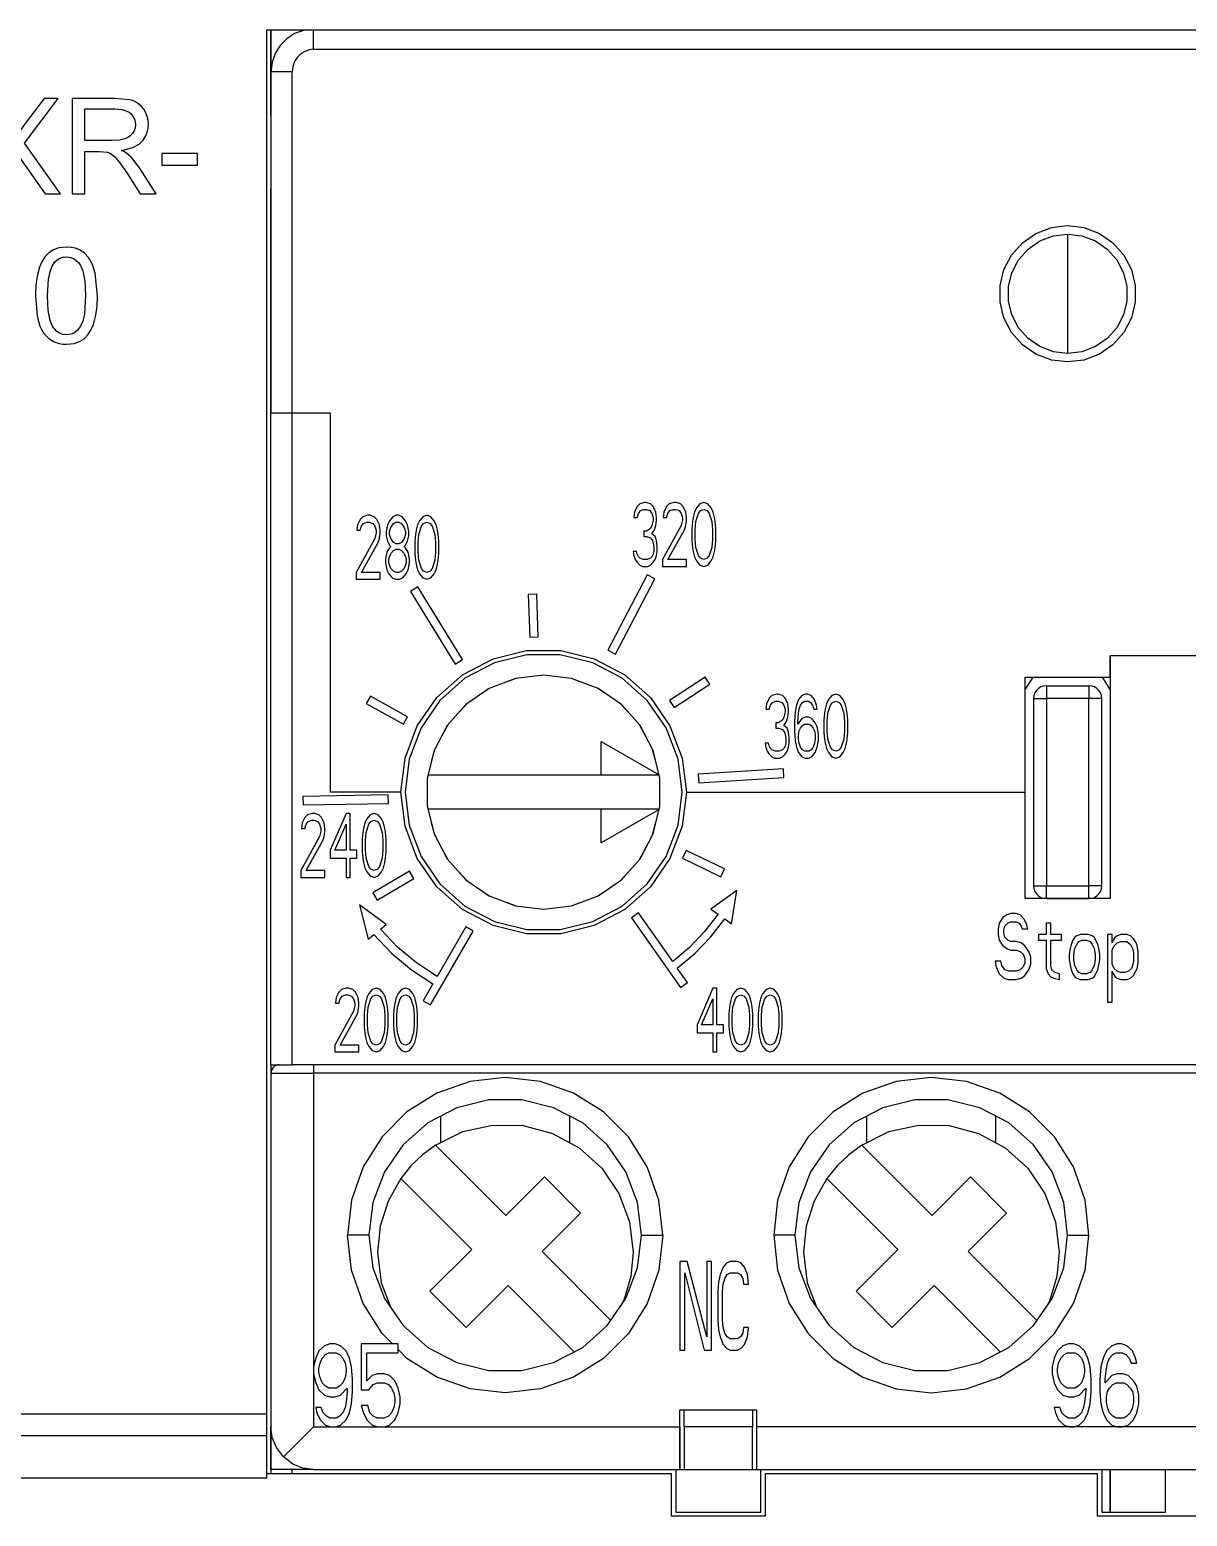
# Model space of a CAD drawing. Header units: millimetres. Extents: x 0 to 156, y 0 to 155.
# Drawn here: x 49.84 to 77.01, y 57.5 to 92.4 of the extents above; entities that cross this region are included whole.
import ezdxf

# ---------------------------------------------------------------- set-up
doc = ezdxf.new("R2010")
doc.units = ezdxf.units.MM

# ---------------------------------------------------------------- blocks, each defined once
blk = doc.blocks.new('CHINT_70dbcf6fe7c4519691b3c42ff544d895_FACE_0')
at = {"color": 141, "linetype": 'Continuous', "true_color": 0x40d9ff}
for p, q in [((56, 83.4), (56, 91.413)), ((55.5, 68.1), (55.5, 83.4)), ((56, 68.1), (56, 83.4)), ((61.248, 77.171), (61.042, 77.094)), ((62.758, 77.094), (62.552, 77.171)), ((73.2, 76.9), (73.387, 77.2)), ((75.012, 77.2), (75.2, 76.9)), ((60.633, 76.939), (60.415, 76.792)), ((63.385, 76.792), (63.167, 76.939)), ((73.7, 77), (74.7, 77)), ((60.091, 76.568), (59.901, 76.36)), ((63.899, 76.36), (63.709, 76.568)), ((73.4, 76.7), (73.4, 72.3)), ((75, 72.3), (75, 76.7)), ((59.652, 76.079), (59.512, 75.824)), ((64.288, 75.824), (64.148, 76.079)), ((59.342, 75.501), (59.264, 75.213)), ((64.536, 75.213), (64.458, 75.501)), ((59.174, 74.848), (59.17, 74.806)), ((64.63, 74.806), (64.626, 74.848)), ((65.25, 74.5), (73.2, 74.5)), ((59.17, 74.194), (59.174, 74.152)), ((64.626, 74.152), (64.63, 74.194)), ((59.264, 73.787), (59.342, 73.499)), ((64.458, 73.499), (64.536, 73.787)), ((59.512, 73.176), (59.652, 72.921)), ((64.148, 72.921), (64.288, 73.176)), ((59.901, 72.64), (60.091, 72.432)), ((63.709, 72.432), (63.899, 72.64)), ((60.415, 72.208), (60.633, 72.061)), ((61.042, 71.906), (61.248, 71.829)), ((62.552, 71.829), (62.758, 71.906)), ((63.167, 72.061), (63.385, 72.208)), ((73.7, 72), (74.7, 72)), ((100, 68.1), (56, 68.1)), ((59.485, 66.275), (59.485, 66.893)), ((62.515, 66.267), (62.515, 66.893)), ((69.485, 66.275), (69.485, 66.893)), ((72.515, 66.267), (72.515, 66.893)), ((56, 58.5), (56, 58.6)), ((56.5, 58.6), (65.1, 58.6)), ((65.1, 58.6), (66.9, 58.6)), ((66.9, 58.6), (89.1, 58.6)), ((75.2, 57.6), (75.2, 57.625))]:
    blk.add_line(p, q, dxfattribs=at)
for points in [[(55.4, 59.9), (55.4, 92.4), (100.6, 92.4), (100.6, 59.9)], [(55.5, 90.4), (55.5, 90.4), (55.5, 92.4)], [(55.5, 92.4), (55.5, 91.413), (55.5, 83.4)], [(56.343, 92.4), (56.261, 92.385), (56.055, 92.309), (55.87, 92.19), (55.715, 92.033), (55.598, 91.844), (55.525, 91.634), (55.5, 91.413)], [(56.5, 91.94), (56.5, 92.063), (56.5, 92.179), (56.5, 92.28), (56.5, 92.36), (56.5, 92.4)], [(56.5, 91.94), (56.404, 91.93), (56.311, 91.9), (56.208, 91.84), (56.121, 91.756), (56.055, 91.653), (56.014, 91.536), (56, 91.413)], [(56.5, 91.94), (100, 91.94), (100, 90.8)], [(56, 91.413), (55.889, 91.413), (55.783, 91.413), (55.688, 91.413), (55.609, 91.413), (55.55, 91.413), (55.513, 91.413), (55.5, 91.413)], [(48.871, 88.55), (49.429, 89.328), (49.536, 89.498), (49.635, 89.348), (50.198, 88.55), (50.564, 88.55), (49.718, 89.735), (50.502, 90.788), (50.18, 90.788), (49.73, 90.195), (49.551, 89.938), (49.373, 90.213), (48.967, 90.788), (48.615, 90.788), (49.381, 89.716), (48.514, 88.55), (48.871, 88.55)], [(51.129, 88.549), (51.129, 89.543), (51.473, 89.543), (51.665, 89.526), (51.712, 89.508), (51.768, 89.472), (51.836, 89.416), (51.956, 89.278), (52.135, 89.016), (52.431, 88.549), (52.803, 88.549), (52.413, 89.159), (52.226, 89.4), (52.109, 89.501), (52.05, 89.538), (51.992, 89.565), (52.261, 89.634), (52.41, 89.717), (52.504, 89.806), (52.567, 89.906), (52.606, 90.022), (52.618, 90.096), (52.622, 90.176), (52.615, 90.273), (52.594, 90.365), (52.561, 90.452), (52.517, 90.532), (52.463, 90.599), (52.4, 90.655), (52.307, 90.712), (52.243, 90.738), (52.177, 90.757), (51.823, 90.786), (50.833, 90.786), (50.833, 88.549), (51.129, 88.549)], [(51.129, 90.541), (51.835, 90.541), (52.008, 90.526), (52.119, 90.491), (52.169, 90.462), (52.209, 90.43), (52.27, 90.349), (52.303, 90.275), (52.313, 90.226), (52.317, 90.175), (52.309, 90.097), (52.286, 90.028), (52.247, 89.963), (52.196, 89.907), (52.138, 89.866), (52.07, 89.835), (51.946, 89.81), (51.766, 89.801), (51.129, 89.801), (51.129, 90.541)], [(55.5, 90.4), (55.5, 90.344), (55.5, 90.177), (55.5, 89.911), (55.5, 89.559), (55.5, 89.262)], [(53.778, 89.223), (53.778, 89.498), (52.939, 89.498), (52.939, 89.223), (53.778, 89.223)], [(55.5, 89.5), (55.5, 89.5), (55.5, 89.473), (55.5, 89.392), (55.5, 89.262)], [(55.5, 89.262), (55.5, 89.091), (55.5, 88.887), (55.5, 88.662)], [(55.5, 83.4), (55.5, 88.662), (55.5, 88.662)], [(73.817, 87.754), (74.2, 87.8), (74.583, 87.754), (74.944, 87.617), (75.261, 87.398), (75.517, 87.109), (75.696, 86.767), (75.788, 86.393), (75.788, 86.007), (75.696, 85.633), (75.517, 85.291), (75.261, 85.002), (74.944, 84.783), (74.583, 84.646), (74.2, 84.6), (73.817, 84.646), (73.456, 84.783), (73.139, 85.002), (72.883, 85.291), (72.704, 85.633), (72.612, 86.007), (72.612, 86.393), (72.704, 86.767), (72.883, 87.109), (73.139, 87.398), (73.456, 87.617), (73.817, 87.754)], [(74.2, 84.8), (73.865, 84.841), (73.549, 84.96), (73.272, 85.152), (73.048, 85.405), (72.891, 85.704), (72.81, 86.031), (72.81, 86.369), (72.891, 86.696), (73.048, 86.995), (73.272, 87.248), (73.549, 87.44), (73.865, 87.559), (74.2, 87.6)], [(74.2, 87.6), (74.535, 87.559), (74.851, 87.44), (75.128, 87.248), (75.352, 86.995), (75.509, 86.696), (75.59, 86.369), (75.59, 86.031), (75.509, 85.704), (75.352, 85.405), (75.128, 85.152), (74.851, 84.96), (74.535, 84.841), (74.2, 84.8)], [(74.2, 87.6), (74.2, 87.565), (74.2, 87.461), (74.2, 87.295), (74.2, 87.073), (74.2, 86.807), (74.2, 86.512), (74.2, 86.2), (74.2, 85.888), (74.2, 85.593), (74.2, 85.327), (74.2, 85.105), (74.2, 84.939), (74.2, 84.835), (74.2, 84.8)], [(50.614, 85.018), (50.702, 85.014), (50.883, 85.034), (51.01, 85.08), (51.113, 85.146), (51.202, 85.236), (51.276, 85.347), (51.336, 85.482), (51.392, 85.697), (51.42, 85.911), (51.429, 86.153), (51.376, 86.687), (51.31, 86.892), (51.219, 87.053), (51.123, 87.156), (51.019, 87.226), (50.912, 87.269), (50.811, 87.29), (50.702, 87.297), (50.521, 87.277), (50.393, 87.231), (50.29, 87.165), (50.201, 87.076), (50.127, 86.964), (50.068, 86.829), (50.011, 86.615), (49.983, 86.402), (49.974, 86.161), (50.013, 85.673), (50.077, 85.444), (50.12, 85.35), (50.171, 85.271), (50.287, 85.151), (50.409, 85.075), (50.532, 85.032), (50.614, 85.018)], [(50.654, 87.064), (50.699, 87.067), (50.794, 87.055), (50.869, 87.026), (50.93, 86.984), (50.981, 86.933), (51.027, 86.868), (51.084, 86.738), (51.131, 86.501), (51.149, 86.152), (51.121, 85.733), (51.082, 85.559), (51.03, 85.438), (50.963, 85.349), (50.897, 85.293), (50.833, 85.261), (50.77, 85.244), (50.702, 85.238), (50.615, 85.248), (50.538, 85.275), (50.477, 85.315), (50.425, 85.367), (50.399, 85.401), (50.374, 85.439), (50.318, 85.572), (50.272, 85.809), (50.255, 86.155), (50.278, 86.543), (50.314, 86.716), (50.361, 86.846), (50.423, 86.943), (50.481, 86.999), (50.542, 87.035), (50.612, 87.058), (50.654, 87.064)], [(56, 83.4), (55.513, 83.4), (55.5, 83.4)], [(56, 83.4), (55.889, 83.4), (55.783, 83.4), (55.688, 83.4), (55.609, 83.4), (55.55, 83.4), (55.513, 83.4)], [(58.55, 74.5), (56.9, 74.5), (56.9, 83.4), (56, 83.4)], [(57.5, 79.5), (58.062, 79.5), (58.062, 79.66), (57.625, 79.66), (58.016, 80.362), (58.047, 80.457), (58.062, 80.585), (58.062, 80.649), (58.047, 80.777), (57.984, 80.904), (57.922, 80.968), (57.828, 81), (57.766, 81), (57.656, 80.968), (57.594, 80.904), (57.531, 80.777), (57.516, 80.649), (57.594, 80.649), (57.625, 80.745), (57.672, 80.809), (57.75, 80.84), (57.812, 80.84), (57.891, 80.809), (57.937, 80.745), (57.969, 80.649), (57.969, 80.585), (57.937, 80.457), (57.5, 79.66), (57.5, 79.5)], [(58.281, 80.234), (58.219, 80.138), (58.188, 79.979), (58.188, 79.883), (58.219, 79.723), (58.266, 79.628), (58.344, 79.532), (58.422, 79.5), (58.516, 79.5), (58.594, 79.532), (58.672, 79.628), (58.719, 79.723), (58.75, 79.883), (58.75, 79.979), (58.719, 80.138), (58.656, 80.234), (58.625, 80.266), (58.656, 80.298), (58.703, 80.394), (58.734, 80.521), (58.734, 80.617), (58.703, 80.777), (58.656, 80.872), (58.578, 80.968), (58.5, 81), (58.437, 81), (58.359, 80.968), (58.281, 80.872), (58.234, 80.777), (58.203, 80.617), (58.203, 80.521), (58.234, 80.394), (58.281, 80.298), (58.313, 80.266), (58.281, 80.234)], [(58.875, 80.106), (58.891, 79.947), (58.906, 79.851), (58.937, 79.723), (58.984, 79.628), (59.062, 79.532), (59.156, 79.5), (59.25, 79.532), (59.328, 79.628), (59.375, 79.723), (59.406, 79.851), (59.422, 79.947), (59.437, 80.106), (59.437, 80.394), (59.422, 80.553), (59.406, 80.649), (59.375, 80.777), (59.328, 80.872), (59.25, 80.968), (59.156, 81), (59.062, 80.968), (58.984, 80.872), (58.937, 80.777), (58.906, 80.649), (58.891, 80.553), (58.875, 80.394), (58.875, 80.106)], [(64.548, 80.055), (64.564, 80.151), (64.564, 80.279), (64.548, 80.406), (64.517, 80.502), (64.439, 80.566), (64.501, 80.662), (64.533, 80.757), (64.548, 80.885), (64.548, 80.949), (64.533, 81.077), (64.47, 81.204), (64.407, 81.268), (64.298, 81.3), (64.266, 81.3), (64.157, 81.268), (64.094, 81.204), (64.031, 81.077), (64.016, 80.949), (64.094, 80.949), (64.125, 81.045), (64.172, 81.109), (64.251, 81.14), (64.313, 81.14), (64.392, 81.109), (64.439, 81.045), (64.47, 80.949), (64.47, 80.885), (64.439, 80.757), (64.407, 80.694), (64.313, 80.63), (64.251, 80.63), (64.251, 80.502), (64.313, 80.502), (64.407, 80.47), (64.454, 80.406), (64.486, 80.279), (64.486, 80.151), (64.47, 80.087), (64.439, 80.023), (64.407, 79.991), (64.329, 79.96), (64.235, 79.96), (64.157, 79.991), (64.125, 80.023), (64.094, 80.087), (64.078, 80.151), (64, 80.151), (64.016, 80.055), (64.047, 79.96), (64.094, 79.896), (64.157, 79.832), (64.219, 79.8), (64.345, 79.8), (64.407, 79.832), (64.47, 79.896), (64.517, 79.96), (64.548, 80.055)], [(64.689, 79.8), (65.253, 79.8), (65.253, 79.96), (64.814, 79.96), (65.206, 80.662), (65.237, 80.757), (65.253, 80.885), (65.253, 80.949), (65.237, 81.077), (65.175, 81.204), (65.112, 81.268), (65.018, 81.3), (64.955, 81.3), (64.846, 81.268), (64.783, 81.204), (64.72, 81.077), (64.705, 80.949), (64.783, 80.949), (64.814, 81.045), (64.861, 81.109), (64.94, 81.14), (65.002, 81.14), (65.081, 81.109), (65.128, 81.045), (65.159, 80.949), (65.159, 80.885), (65.128, 80.757), (64.689, 79.96), (64.689, 79.8)], [(65.378, 80.406), (65.394, 80.247), (65.41, 80.151), (65.441, 80.023), (65.488, 79.928), (65.566, 79.832), (65.66, 79.8), (65.754, 79.832), (65.832, 79.928), (65.879, 80.023), (65.911, 80.151), (65.926, 80.247), (65.942, 80.406), (65.942, 80.694), (65.926, 80.853), (65.911, 80.949), (65.879, 81.077), (65.832, 81.172), (65.754, 81.268), (65.66, 81.3), (65.566, 81.268), (65.488, 81.172), (65.441, 81.077), (65.41, 80.949), (65.394, 80.853), (65.378, 80.694), (65.378, 80.406)], [(65.472, 80.853), (65.535, 81.045), (65.582, 81.109), (65.66, 81.14), (65.738, 81.109), (65.785, 81.045), (65.848, 80.853), (65.864, 80.662), (65.864, 80.438), (65.848, 80.247), (65.785, 80.055), (65.738, 79.991), (65.66, 79.96), (65.582, 79.991), (65.535, 80.055), (65.472, 80.247), (65.457, 80.438), (65.457, 80.662), (65.472, 80.853)], [(58.562, 80.809), (58.625, 80.713), (58.656, 80.617), (58.656, 80.553), (58.625, 80.457), (58.562, 80.362), (58.5, 80.33), (58.437, 80.33), (58.375, 80.362), (58.313, 80.457), (58.281, 80.553), (58.281, 80.617), (58.313, 80.713), (58.375, 80.809), (58.437, 80.84), (58.5, 80.84), (58.562, 80.809)], [(58.969, 80.553), (59.031, 80.745), (59.078, 80.809), (59.156, 80.84), (59.234, 80.809), (59.281, 80.745), (59.344, 80.553), (59.359, 80.362), (59.359, 80.138), (59.344, 79.947), (59.281, 79.755), (59.234, 79.691), (59.156, 79.66), (59.078, 79.691), (59.031, 79.755), (58.969, 79.947), (58.953, 80.138), (58.953, 80.362), (58.969, 80.553)], [(58.375, 79.691), (58.313, 79.755), (58.266, 79.883), (58.266, 79.979), (58.313, 80.106), (58.375, 80.17), (58.437, 80.202), (58.5, 80.202), (58.562, 80.17), (58.625, 80.106), (58.672, 79.979), (58.672, 79.883), (58.625, 79.755), (58.562, 79.691), (58.5, 79.66), (58.437, 79.66), (58.375, 79.691)], [(64.509, 79.512), (64.331, 79.604), (63.408, 77.83), (63.585, 77.738), (64.509, 79.512)], [(58.777, 79.213), (59.822, 77.508), (59.993, 77.612), (58.948, 79.317), (58.777, 79.213)], [(61.738, 79.147), (61.538, 79.14), (61.573, 78.141), (61.773, 78.148), (61.738, 79.147)], [(58.55, 74.5), (58.647, 75.302), (58.934, 76.057), (59.392, 76.721), (59.997, 77.257), (60.712, 77.632), (61.496, 77.826), (62.304, 77.826), (63.088, 77.632), (63.803, 77.257), (64.408, 76.721), (64.866, 76.057), (65.153, 75.302), (65.25, 74.5)], [(58.744, 75.278), (58.65, 74.5), (58.744, 73.722), (59.022, 72.99), (59.467, 72.345), (60.054, 71.825), (60.748, 71.461), (61.508, 71.274), (62.292, 71.274), (63.052, 71.461), (63.746, 71.825), (64.333, 72.345), (64.778, 72.99), (65.056, 73.722), (65.15, 74.5), (65.056, 75.278), (64.778, 76.01), (64.333, 76.655), (63.746, 77.175), (63.052, 77.539), (62.292, 77.726), (61.508, 77.726), (60.748, 77.539), (60.054, 77.175), (59.467, 76.655), (59.022, 76.01), (58.744, 75.278)], [(75.2, 77.7), (75.2, 72), (73.2, 72), (73.2, 74.5)], [(73.2, 74.5), (73.2, 77.2), (75.2, 77.2), (75.2, 77.7)], [(83.8, 73.3), (82.3, 77.7), (75.2, 77.7)], [(61.242, 71.83), (61.9, 71.75), (62.558, 71.83), (63.178, 72.065), (63.724, 72.442), (64.163, 72.938), (64.471, 73.525), (64.63, 74.169), (64.63, 74.831), (64.471, 75.475), (64.163, 76.062), (63.724, 76.558), (63.178, 76.935), (62.558, 77.17), (61.9, 77.25), (61.242, 77.17), (60.622, 76.935), (60.076, 76.558), (59.637, 76.062), (59.329, 75.475), (59.17, 74.831), (59.17, 74.169), (59.329, 73.525), (59.637, 72.938), (60.076, 72.442), (60.622, 72.065), (61.242, 71.83)], [(65.8, 77.033), (65.691, 77.2), (64.852, 76.656), (64.961, 76.488), (65.8, 77.033)], [(67.648, 75.555), (67.664, 75.651), (67.664, 75.779), (67.648, 75.906), (67.617, 76.002), (67.539, 76.066), (67.601, 76.162), (67.633, 76.257), (67.648, 76.385), (67.648, 76.449), (67.633, 76.577), (67.57, 76.704), (67.507, 76.768), (67.398, 76.8), (67.366, 76.8), (67.257, 76.768), (67.194, 76.704), (67.131, 76.577), (67.116, 76.449), (67.194, 76.449), (67.225, 76.545), (67.272, 76.609), (67.351, 76.64), (67.413, 76.64), (67.492, 76.609), (67.539, 76.545), (67.57, 76.449), (67.57, 76.385), (67.539, 76.257), (67.507, 76.194), (67.413, 76.13), (67.351, 76.13), (67.351, 76.002), (67.413, 76.002), (67.507, 75.97), (67.554, 75.906), (67.586, 75.779), (67.586, 75.651), (67.57, 75.587), (67.539, 75.523), (67.507, 75.491), (67.429, 75.46), (67.335, 75.46), (67.257, 75.491), (67.225, 75.523), (67.194, 75.587), (67.178, 75.651), (67.1, 75.651), (67.116, 75.555), (67.147, 75.46), (67.194, 75.396), (67.257, 75.332), (67.319, 75.3), (67.445, 75.3), (67.507, 75.332), (67.57, 75.396), (67.617, 75.46), (67.648, 75.555)], [(68.275, 76.13), (68.196, 76.226), (68.118, 76.257), (68.04, 76.257), (67.961, 76.226), (67.867, 76.098), (67.867, 76.162), (67.883, 76.353), (67.899, 76.449), (67.93, 76.545), (67.977, 76.609), (68.024, 76.64), (68.118, 76.64), (68.165, 76.609), (68.212, 76.545), (68.243, 76.449), (68.322, 76.449), (68.306, 76.545), (68.259, 76.672), (68.181, 76.768), (68.102, 76.8), (68.04, 76.8), (67.961, 76.768), (67.883, 76.672), (67.836, 76.545), (67.805, 76.385), (67.789, 76.162), (67.789, 75.938), (67.805, 75.715), (67.836, 75.555), (67.883, 75.428), (67.961, 75.332), (68.04, 75.3), (68.118, 75.3), (68.196, 75.332), (68.275, 75.428), (68.322, 75.555), (68.353, 75.715), (68.353, 75.874), (68.322, 76.034), (68.275, 76.13)], [(68.478, 75.906), (68.494, 75.747), (68.51, 75.651), (68.541, 75.523), (68.588, 75.428), (68.666, 75.332), (68.76, 75.3), (68.854, 75.332), (68.932, 75.428), (68.979, 75.523), (69.011, 75.651), (69.026, 75.747), (69.042, 75.906), (69.042, 76.194), (69.026, 76.353), (69.011, 76.449), (68.979, 76.577), (68.932, 76.672), (68.854, 76.768), (68.76, 76.8), (68.666, 76.768), (68.588, 76.672), (68.541, 76.577), (68.51, 76.449), (68.494, 76.353), (68.478, 76.194), (68.478, 75.906)], [(73.7, 77), (73.633, 76.992), (73.57, 76.97), (73.513, 76.935), (73.465, 76.887), (73.43, 76.83), (73.408, 76.767), (73.4, 76.7)], [(73.7, 77), (73.7, 76.992), (73.7, 76.97), (73.7, 76.935), (73.7, 76.887), (73.7, 76.83), (73.7, 76.767), (73.7, 76.7)], [(75, 76.7), (74.992, 76.767), (74.97, 76.83), (74.935, 76.887), (74.887, 76.935), (74.83, 76.97), (74.767, 76.992), (74.7, 77)], [(74.7, 77), (74.7, 76.992), (74.7, 76.97), (74.7, 76.935), (74.7, 76.887), (74.7, 76.83), (74.7, 76.767), (74.7, 76.7)], [(57.833, 76.754), (57.736, 76.579), (58.611, 76.095), (58.708, 76.27), (57.833, 76.754)], [(68.572, 76.353), (68.635, 76.545), (68.682, 76.609), (68.76, 76.64), (68.838, 76.609), (68.885, 76.545), (68.948, 76.353), (68.964, 76.162), (68.964, 75.938), (68.948, 75.747), (68.885, 75.555), (68.838, 75.491), (68.76, 75.46), (68.682, 75.491), (68.635, 75.555), (68.572, 75.747), (68.557, 75.938), (68.557, 76.162), (68.572, 76.353)], [(73.4, 76.7), (73.408, 76.7), (73.43, 76.7), (73.465, 76.7), (73.513, 76.7), (73.57, 76.7), (73.633, 76.7), (73.7, 76.7)], [(73.7, 76.7), (73.7, 72.3), (74.7, 72.3), (74.7, 76.7), (73.7, 76.7)], [(75, 76.7), (74.992, 76.7), (74.97, 76.7), (74.935, 76.7), (74.887, 76.7), (74.83, 76.7), (74.767, 76.7), (74.7, 76.7)], [(68.275, 75.843), (68.275, 75.747), (68.259, 75.651), (68.228, 75.555), (68.181, 75.491), (68.134, 75.46), (68.024, 75.46), (67.977, 75.491), (67.93, 75.555), (67.899, 75.651), (67.883, 75.747), (67.883, 75.843), (67.899, 75.938), (67.93, 76.002), (67.977, 76.066), (68.024, 76.098), (68.134, 76.098), (68.181, 76.066), (68.228, 76.002), (68.259, 75.938), (68.275, 75.843)], [(63.25, 74.9), (63.25, 75.691), (64.612, 74.905)], [(67.539, 74.845), (67.527, 75.045), (65.531, 74.922), (65.543, 74.723), (67.539, 74.845)], [(64.613, 74.9), (63.25, 74.9), (59.187, 74.9)], [(56.251, 74.401), (56.254, 74.201), (58.261, 74.236), (58.251, 74.436), (56.251, 74.401)], [(65.25, 74.5), (65.153, 73.698), (64.866, 72.943), (64.408, 72.279), (63.803, 71.743), (63.088, 71.368), (62.304, 71.174), (61.496, 71.174), (60.712, 71.368), (59.997, 71.743), (59.392, 72.279), (58.934, 72.943), (58.647, 73.698), (58.55, 74.5)], [(56.2, 72.5), (56.764, 72.5), (56.764, 72.66), (56.325, 72.66), (56.717, 73.362), (56.748, 73.457), (56.764, 73.585), (56.764, 73.649), (56.748, 73.777), (56.686, 73.904), (56.623, 73.968), (56.529, 74), (56.466, 74), (56.357, 73.968), (56.294, 73.904), (56.231, 73.777), (56.216, 73.649), (56.294, 73.649), (56.325, 73.745), (56.372, 73.809), (56.451, 73.84), (56.513, 73.84), (56.592, 73.809), (56.639, 73.745), (56.67, 73.649), (56.67, 73.585), (56.639, 73.457), (56.2, 72.66), (56.2, 72.5)], [(57.359, 72.5), (57.359, 72.947), (57.516, 72.947), (57.516, 73.138), (57.359, 73.138), (57.359, 74), (57.265, 74), (56.889, 73.138), (56.889, 72.947), (57.265, 72.947), (57.265, 72.5), (57.359, 72.5)], [(57.641, 73.106), (57.657, 72.947), (57.672, 72.851), (57.704, 72.723), (57.751, 72.628), (57.829, 72.532), (57.923, 72.5), (58.017, 72.532), (58.095, 72.628), (58.142, 72.723), (58.173, 72.851), (58.189, 72.947), (58.205, 73.106), (58.205, 73.394), (58.189, 73.553), (58.173, 73.649), (58.142, 73.777), (58.095, 73.872), (58.017, 73.968), (57.923, 74), (57.829, 73.968), (57.751, 73.872), (57.704, 73.777), (57.672, 73.649), (57.657, 73.553), (57.641, 73.394), (57.641, 73.106)], [(64.613, 74.1), (63.25, 74.1), (59.187, 74.1)], [(64.612, 74.095), (63.25, 73.309), (63.25, 74.1)], [(57.265, 73.745), (57.265, 73.138), (56.999, 73.138), (57.265, 73.745)], [(57.735, 73.553), (57.798, 73.745), (57.845, 73.809), (57.923, 73.84), (58.001, 73.809), (58.048, 73.745), (58.111, 73.553), (58.126, 73.362), (58.126, 73.138), (58.111, 72.947), (58.048, 72.755), (58.001, 72.691), (57.923, 72.66), (57.845, 72.691), (57.798, 72.755), (57.735, 72.947), (57.719, 73.138), (57.719, 73.362), (57.735, 73.553)], [(66.059, 72.516), (66.145, 72.697), (65.242, 73.127), (65.156, 72.947), (66.059, 72.516)], [(57.89, 72.138), (57.991, 71.966), (58.853, 72.473), (58.752, 72.645), (57.89, 72.138)], [(73.4, 72.3), (73.408, 72.233), (73.43, 72.17), (73.465, 72.113), (73.513, 72.065), (73.57, 72.03), (73.633, 72.008), (73.7, 72)], [(73.4, 72.3), (73.408, 72.3), (73.43, 72.3), (73.465, 72.3), (73.513, 72.3), (73.57, 72.3), (73.633, 72.3), (73.7, 72.3)], [(73.7, 72), (73.7, 72.008), (73.7, 72.03), (73.7, 72.065), (73.7, 72.113), (73.7, 72.17), (73.7, 72.233), (73.7, 72.3)], [(75, 72.3), (74.992, 72.3), (74.97, 72.3), (74.935, 72.3), (74.887, 72.3), (74.83, 72.3), (74.767, 72.3), (74.7, 72.3)], [(74.7, 72), (74.7, 72.008), (74.7, 72.03), (74.7, 72.065), (74.7, 72.113), (74.7, 72.17), (74.7, 72.233), (74.7, 72.3)], [(74.7, 72), (74.767, 72.008), (74.83, 72.03), (74.887, 72.065), (74.935, 72.113), (74.97, 72.17), (74.992, 72.233), (75, 72.3)], [(65.821, 71.1), (66.151, 71.523), (66.31, 71.412), (66.434, 72.19), (65.827, 71.75), (65.996, 71.632), (65.679, 71.226), (65.322, 70.855), (64.929, 70.522), (64.127, 71.668), (63.964, 71.553), (65.111, 69.915), (65.275, 70.029), (65.038, 70.366), (65.449, 70.713), (65.821, 71.1)], [(58.468, 70.864), (58.069, 71.287), (58.201, 71.397), (57.582, 71.858), (57.784, 71.048), (57.916, 71.158), (58.331, 70.718), (58.795, 70.329), (59.3, 69.997), (59.073, 69.604), (59.246, 69.504), (60.246, 71.236), (60.073, 71.336), (59.4, 70.17), (58.914, 70.49), (58.468, 70.864)], [(72.68, 71.555), (72.59, 71.422), (72.568, 71.29), (72.568, 71.158), (72.59, 71.026), (72.68, 70.893), (72.77, 70.827), (72.86, 70.794), (72.995, 70.794), (73.086, 70.761), (73.153, 70.695), (73.198, 70.596), (73.198, 70.497), (73.153, 70.398), (73.086, 70.331), (72.995, 70.298), (72.815, 70.298), (72.725, 70.331), (72.658, 70.431), (72.635, 70.53), (72.5, 70.53), (72.523, 70.398), (72.59, 70.232), (72.703, 70.133), (72.815, 70.1), (72.995, 70.1), (73.108, 70.133), (73.198, 70.199), (73.288, 70.331), (73.333, 70.464), (73.333, 70.629), (73.288, 70.761), (73.198, 70.893), (73.108, 70.96), (72.995, 70.993), (72.86, 70.993), (72.793, 71.026), (72.725, 71.092), (72.703, 71.191), (72.703, 71.257), (72.725, 71.356), (72.793, 71.422), (72.86, 71.456), (72.995, 71.456), (73.063, 71.422), (73.108, 71.356), (73.131, 71.29), (73.266, 71.29), (73.243, 71.389), (73.176, 71.522), (73.086, 71.621), (72.973, 71.654), (72.86, 71.654), (72.77, 71.621), (72.68, 71.555)], [(73.896, 70.265), (73.829, 70.331), (73.806, 70.431), (73.806, 71.026), (74.054, 71.026), (74.054, 71.158), (73.806, 71.158), (73.806, 71.422), (73.694, 71.422), (73.694, 71.158), (73.513, 71.158), (73.513, 71.026), (73.694, 71.026), (73.694, 70.364), (73.739, 70.232), (73.806, 70.166), (73.874, 70.133), (74.009, 70.1), (74.009, 70.232), (73.896, 70.265)], [(74.684, 70.1), (74.775, 70.133), (74.82, 70.166), (74.865, 70.232), (74.91, 70.331), (74.955, 70.563), (74.955, 70.695), (74.932, 70.827), (74.91, 70.927), (74.865, 71.026), (74.82, 71.092), (74.775, 71.125), (74.684, 71.158), (74.504, 71.158), (74.414, 71.125), (74.369, 71.092), (74.324, 71.026), (74.279, 70.927), (74.257, 70.827), (74.234, 70.695), (74.234, 70.563), (74.279, 70.331), (74.324, 70.232), (74.369, 70.166), (74.414, 70.133), (74.504, 70.1), (74.684, 70.1)], [(74.459, 70.265), (74.414, 70.331), (74.369, 70.431), (74.347, 70.563), (74.347, 70.695), (74.369, 70.827), (74.414, 70.927), (74.459, 70.993), (74.549, 71.026), (74.639, 71.026), (74.729, 70.993), (74.775, 70.927), (74.82, 70.827), (74.842, 70.695), (74.842, 70.563), (74.82, 70.431), (74.775, 70.331), (74.729, 70.265), (74.639, 70.232), (74.549, 70.232), (74.459, 70.265)], [(75.247, 70.298), (75.27, 70.232), (75.315, 70.166), (75.36, 70.133), (75.45, 70.1), (75.585, 70.1), (75.675, 70.133), (75.743, 70.199), (75.833, 70.364), (75.856, 70.497), (75.856, 70.761), (75.833, 70.893), (75.81, 70.96), (75.743, 71.059), (75.675, 71.125), (75.585, 71.158), (75.45, 71.158), (75.36, 71.125), (75.315, 71.092), (75.27, 71.026), (75.247, 70.96), (75.247, 71.158), (75.135, 71.158), (75.135, 69.571), (75.247, 69.571), (75.247, 70.298)], [(75.247, 70.464), (75.247, 70.794), (75.293, 70.893), (75.36, 70.96), (75.45, 70.993), (75.585, 70.993), (75.675, 70.927), (75.72, 70.827), (75.743, 70.728), (75.743, 70.53), (75.72, 70.431), (75.698, 70.364), (75.63, 70.298), (75.54, 70.265), (75.45, 70.265), (75.36, 70.298), (75.293, 70.364), (75.247, 70.464)], [(57, 68.4), (57.562, 68.4), (57.562, 68.56), (57.125, 68.56), (57.516, 69.262), (57.547, 69.357), (57.562, 69.485), (57.562, 69.549), (57.547, 69.677), (57.484, 69.804), (57.422, 69.868), (57.328, 69.9), (57.266, 69.9), (57.156, 69.868), (57.094, 69.804), (57.031, 69.677), (57.016, 69.549), (57.094, 69.549), (57.125, 69.645), (57.172, 69.709), (57.25, 69.74), (57.312, 69.74), (57.391, 69.709), (57.437, 69.645), (57.469, 69.549), (57.469, 69.485), (57.437, 69.357), (57, 68.56), (57, 68.4)], [(57.688, 69.006), (57.703, 68.847), (57.719, 68.751), (57.75, 68.623), (57.797, 68.528), (57.875, 68.432), (57.969, 68.4), (58.062, 68.432), (58.141, 68.528), (58.188, 68.623), (58.219, 68.751), (58.234, 68.847), (58.25, 69.006), (58.25, 69.294), (58.234, 69.453), (58.219, 69.549), (58.188, 69.677), (58.141, 69.772), (58.062, 69.868), (57.969, 69.9), (57.875, 69.868), (57.797, 69.772), (57.75, 69.677), (57.719, 69.549), (57.703, 69.453), (57.688, 69.294), (57.688, 69.006)], [(58.375, 69.006), (58.391, 68.847), (58.406, 68.751), (58.437, 68.623), (58.484, 68.528), (58.562, 68.432), (58.656, 68.4), (58.75, 68.432), (58.828, 68.528), (58.875, 68.623), (58.906, 68.751), (58.922, 68.847), (58.937, 69.006), (58.937, 69.294), (58.922, 69.453), (58.906, 69.549), (58.875, 69.677), (58.828, 69.772), (58.75, 69.868), (58.656, 69.9), (58.562, 69.868), (58.484, 69.772), (58.437, 69.677), (58.406, 69.549), (58.391, 69.453), (58.375, 69.294), (58.375, 69.006)], [(65.5, 69.038), (65.5, 68.847), (65.875, 68.847), (65.875, 68.4), (65.969, 68.4), (65.969, 68.847), (66.125, 68.847), (66.125, 69.038), (65.969, 69.038), (65.969, 69.9), (65.875, 69.9), (65.5, 69.038)], [(66.25, 69.006), (66.266, 68.847), (66.281, 68.751), (66.313, 68.623), (66.359, 68.528), (66.438, 68.432), (66.531, 68.4), (66.625, 68.432), (66.703, 68.528), (66.75, 68.623), (66.781, 68.751), (66.797, 68.847), (66.812, 69.006), (66.812, 69.294), (66.797, 69.453), (66.781, 69.549), (66.75, 69.677), (66.703, 69.772), (66.625, 69.868), (66.531, 69.9), (66.438, 69.868), (66.359, 69.772), (66.313, 69.677), (66.281, 69.549), (66.266, 69.453), (66.25, 69.294), (66.25, 69.006)], [(66.937, 69.006), (66.953, 68.847), (66.969, 68.751), (67, 68.623), (67.047, 68.528), (67.125, 68.432), (67.219, 68.4), (67.313, 68.432), (67.391, 68.528), (67.437, 68.623), (67.469, 68.751), (67.484, 68.847), (67.5, 69.006), (67.5, 69.294), (67.484, 69.453), (67.469, 69.549), (67.437, 69.677), (67.391, 69.772), (67.313, 69.868), (67.219, 69.9), (67.125, 69.868), (67.047, 69.772), (67, 69.677), (66.969, 69.549), (66.953, 69.453), (66.937, 69.294), (66.937, 69.006)], [(57.781, 69.453), (57.844, 69.645), (57.891, 69.709), (57.969, 69.74), (58.047, 69.709), (58.094, 69.645), (58.156, 69.453), (58.172, 69.262), (58.172, 69.038), (58.156, 68.847), (58.094, 68.655), (58.047, 68.591), (57.969, 68.56), (57.891, 68.591), (57.844, 68.655), (57.781, 68.847), (57.766, 69.038), (57.766, 69.262), (57.781, 69.453)], [(58.469, 69.453), (58.531, 69.645), (58.578, 69.709), (58.656, 69.74), (58.734, 69.709), (58.781, 69.645), (58.844, 69.453), (58.859, 69.262), (58.859, 69.038), (58.844, 68.847), (58.781, 68.655), (58.734, 68.591), (58.656, 68.56), (58.578, 68.591), (58.531, 68.655), (58.469, 68.847), (58.453, 69.038), (58.453, 69.262), (58.469, 69.453)], [(65.875, 69.645), (65.875, 69.038), (65.609, 69.038), (65.875, 69.645)], [(66.344, 69.453), (66.406, 69.645), (66.453, 69.709), (66.531, 69.74), (66.609, 69.709), (66.656, 69.645), (66.719, 69.453), (66.734, 69.262), (66.734, 69.038), (66.719, 68.847), (66.656, 68.655), (66.609, 68.591), (66.531, 68.56), (66.453, 68.591), (66.406, 68.655), (66.344, 68.847), (66.328, 69.038), (66.328, 69.262), (66.344, 69.453)], [(67.031, 69.453), (67.094, 69.645), (67.141, 69.709), (67.219, 69.74), (67.297, 69.709), (67.344, 69.645), (67.406, 69.453), (67.422, 69.262), (67.422, 69.038), (67.406, 68.847), (67.344, 68.655), (67.297, 68.591), (67.219, 68.56), (67.141, 68.591), (67.094, 68.655), (67.031, 68.847), (67.016, 69.038), (67.016, 69.262), (67.031, 69.453)], [(55.5, 68.1), (55.513, 68.1), (56, 68.1)], [(55.5, 68.1), (55.5, 67.9), (55.5, 59.6), (55.5, 58.5)], [(55.7, 68.1), (55.655, 68.095), (55.613, 68.08), (55.575, 68.056), (55.544, 68.025), (55.52, 67.987), (55.505, 67.945), (55.5, 67.9)], [(55.513, 68.1), (55.55, 68.1), (55.609, 68.1), (55.688, 68.1), (55.783, 68.1), (55.889, 68.1), (56, 68.1)], [(56.5, 68.1), (56.5, 68.095), (56.5, 68.08), (56.5, 68.056), (56.5, 68.025), (56.5, 67.987), (56.5, 67.945), (56.5, 67.9)], [(55.5, 67.9), (55.525, 67.9), (55.599, 67.9), (55.718, 67.9), (55.877, 67.9), (56.066, 67.9), (56.277, 67.9), (56.5, 67.9)], [(90.9, 58.6), (90.9, 58.625), (90.9, 59.6), (99.5, 59.6), (99.5, 67.9), (56.5, 67.9), (56.5, 59.6), (65.1, 59.6), (65.1, 58.625), (65.1, 58.6)], [(64.7, 64.1), (64.607, 64.923), (64.334, 65.705), (63.893, 66.407), (63.307, 66.993), (62.605, 67.434), (61.823, 67.707), (61, 67.8), (60.177, 67.707), (59.395, 67.434), (58.693, 66.993), (58.107, 66.407), (57.666, 65.705), (57.393, 64.923), (57.3, 64.1)], [(74.7, 64.1), (74.607, 64.923), (74.334, 65.705), (73.893, 66.407), (73.307, 66.993), (72.605, 67.434), (71.823, 67.707), (71, 67.8), (70.177, 67.707), (69.395, 67.434), (68.693, 66.993), (68.107, 66.407), (67.666, 65.705), (67.393, 64.923), (67.3, 64.1)], [(64.2, 64.1), (64.107, 64.866), (63.833, 65.587), (63.395, 66.222), (62.818, 66.734), (62.135, 67.092), (61.386, 67.277), (60.614, 67.277), (59.865, 67.092), (59.182, 66.734), (58.605, 66.222), (58.167, 65.587), (57.893, 64.866), (57.8, 64.1)], [(74.2, 64.1), (74.107, 64.866), (73.833, 65.587), (73.395, 66.222), (72.818, 66.734), (72.135, 67.092), (71.386, 67.277), (70.614, 67.277), (69.865, 67.092), (69.182, 66.734), (68.605, 66.222), (68.167, 65.587), (67.893, 64.866), (67.8, 64.1)], [(59.365, 66.215), (60.005, 66.53), (60.702, 66.685), (61.416, 66.671), (62.107, 66.488), (62.734, 66.148), (63.264, 65.669), (63.665, 65.078), (63.915, 64.409), (64, 63.7), (63.945, 63.127), (63.781, 62.575), (63.7, 62.42)], [(69.365, 66.215), (70.005, 66.53), (70.702, 66.685), (71.416, 66.671), (72.107, 66.488), (72.734, 66.148), (73.264, 65.669), (73.665, 65.078), (73.915, 64.409), (74, 63.7), (73.945, 63.127), (73.781, 62.575), (73.7, 62.42)], [(59.365, 66.215), (59.06, 65.989), (58.787, 65.726), (58.55, 65.431)], [(59.365, 66.215), (61.016, 64.564), (61.919, 65.468), (62.768, 64.619), (61.864, 63.716), (63.48, 62.1)], [(69.365, 66.215), (69.06, 65.989), (68.787, 65.726), (68.55, 65.431)], [(69.365, 66.215), (71.016, 64.564), (71.919, 65.468), (72.768, 64.619), (71.864, 63.716), (73.48, 62.1)], [(58.55, 65.431), (58.249, 64.896), (58.063, 64.311), (58, 63.7), (58.088, 62.979), (58.303, 62.416)], [(62.618, 61.362), (61.064, 62.916), (60.081, 61.932), (59.232, 62.781), (60.216, 63.764), (58.55, 65.431)], [(68.55, 65.431), (68.249, 64.896), (68.063, 64.311), (68, 63.7), (68.088, 62.979), (68.303, 62.416)], [(72.618, 61.362), (71.064, 62.916), (70.081, 61.932), (69.232, 62.781), (70.216, 63.764), (68.55, 65.431)], [(58.354, 61.546), (58.107, 61.793), (57.666, 62.495), (57.393, 63.277), (57.3, 64.1)], [(57.8, 64.1), (57.787, 64.1), (57.75, 64.1), (57.691, 64.1), (57.612, 64.1), (57.517, 64.1), (57.411, 64.1), (57.3, 64.1)], [(57.8, 64.1), (57.893, 63.334), (58.167, 62.613), (58.605, 61.978), (59.182, 61.466), (59.865, 61.108), (60.614, 60.923), (61.386, 60.923), (62.135, 61.108), (62.818, 61.466), (63.395, 61.978), (63.833, 62.613), (64.107, 63.334), (64.2, 64.1)], [(64.7, 64.1), (64.607, 63.277), (64.334, 62.495), (63.893, 61.793), (63.307, 61.207), (62.605, 60.766), (61.823, 60.493), (61, 60.4), (60.177, 60.493), (59.395, 60.766), (58.693, 61.207), (58.485, 61.415)], [(64.2, 64.1), (64.213, 64.1), (64.25, 64.1), (64.309, 64.1), (64.388, 64.1), (64.483, 64.1), (64.589, 64.1), (64.7, 64.1)], [(67.3, 64.1), (67.393, 63.277), (67.666, 62.495), (68.107, 61.793), (68.693, 61.207), (69.395, 60.766), (70.177, 60.493), (71, 60.4), (71.823, 60.493), (72.605, 60.766), (73.307, 61.207), (73.893, 61.793), (74.334, 62.495), (74.607, 63.277), (74.7, 64.1)], [(67.8, 64.1), (67.787, 64.1), (67.75, 64.1), (67.691, 64.1), (67.612, 64.1), (67.517, 64.1), (67.411, 64.1), (67.3, 64.1)], [(67.8, 64.1), (67.893, 63.334), (68.167, 62.613), (68.605, 61.978), (69.182, 61.466), (69.865, 61.108), (70.614, 60.923), (71.386, 60.923), (72.135, 61.108), (72.818, 61.466), (73.395, 61.978), (73.833, 62.613), (74.107, 63.334), (74.2, 64.1)], [(74.2, 64.1), (74.213, 64.1), (74.25, 64.1), (74.309, 64.1), (74.388, 64.1), (74.483, 64.1), (74.589, 64.1), (74.7, 64.1)], [(65.211, 63.217), (65.672, 61.4), (65.838, 61.4), (65.838, 63.483), (65.727, 63.483), (65.727, 61.71), (65.266, 63.483), (65.1, 63.483), (65.1, 61.4), (65.211, 61.4), (65.211, 63.217)], [(66.594, 61.932), (66.576, 61.799), (66.521, 61.71), (66.447, 61.666), (66.281, 61.666), (66.207, 61.71), (66.152, 61.799), (66.115, 61.932), (66.096, 62.109), (66.096, 62.774), (66.115, 62.951), (66.152, 63.084), (66.207, 63.173), (66.281, 63.217), (66.447, 63.217), (66.521, 63.173), (66.576, 63.084), (66.594, 62.951), (66.705, 62.951), (66.687, 63.173), (66.613, 63.35), (66.539, 63.439), (66.447, 63.483), (66.281, 63.483), (66.189, 63.439), (66.115, 63.35), (66.041, 63.173), (66.004, 62.996), (65.986, 62.774), (65.986, 62.109), (66.004, 61.888), (66.041, 61.71), (66.115, 61.533), (66.189, 61.444), (66.281, 61.4), (66.447, 61.4), (66.539, 61.444), (66.613, 61.533), (66.687, 61.71), (66.705, 61.932), (66.594, 61.932)], [(56.576, 59.931), (56.653, 59.766), (56.78, 59.641), (56.907, 59.6), (57.009, 59.6), (57.136, 59.641), (57.263, 59.766), (57.34, 59.931), (57.391, 60.138), (57.416, 60.428), (57.416, 60.718), (57.391, 61.008), (57.34, 61.215), (57.263, 61.381), (57.136, 61.505), (57.009, 61.546), (56.882, 61.546), (56.754, 61.505), (56.627, 61.381), (56.551, 61.215), (56.5, 61.008), (56.5, 60.842), (56.551, 60.635), (56.627, 60.47), (56.754, 60.345), (56.882, 60.304), (57.009, 60.304), (57.136, 60.345), (57.289, 60.511), (57.289, 60.428), (57.263, 60.18), (57.238, 60.055), (57.187, 59.931), (57.111, 59.848), (57.034, 59.807), (56.882, 59.807), (56.805, 59.848), (56.729, 59.931), (56.678, 60.055), (56.551, 60.055), (56.576, 59.931)], [(57.9, 60.594), (58.001, 60.635), (58.154, 60.635), (58.256, 60.594), (58.332, 60.511), (58.383, 60.387), (58.409, 60.263), (58.409, 60.18), (58.383, 60.055), (58.332, 59.931), (58.256, 59.848), (58.154, 59.807), (58.001, 59.807), (57.9, 59.848), (57.823, 59.931), (57.772, 60.097), (57.62, 60.097), (57.671, 59.931), (57.747, 59.766), (57.874, 59.641), (58.001, 59.6), (58.154, 59.6), (58.281, 59.641), (58.409, 59.766), (58.485, 59.931), (58.536, 60.138), (58.536, 60.304), (58.485, 60.511), (58.409, 60.677), (58.281, 60.801), (58.154, 60.842), (58.001, 60.842), (57.874, 60.801), (57.747, 60.677), (57.747, 61.339), (58.485, 61.339), (58.485, 61.546), (57.62, 61.546), (57.62, 60.47), (57.798, 60.47), (57.9, 60.594)], [(73.912, 59.931), (73.988, 59.766), (74.115, 59.641), (74.242, 59.6), (74.344, 59.6), (74.472, 59.641), (74.599, 59.766), (74.675, 59.931), (74.726, 60.138), (74.751, 60.428), (74.751, 60.718), (74.726, 61.008), (74.675, 61.215), (74.599, 61.381), (74.472, 61.505), (74.344, 61.546), (74.217, 61.546), (74.09, 61.505), (73.963, 61.381), (73.886, 61.215), (73.835, 61.008), (73.835, 60.842), (73.886, 60.635), (73.963, 60.47), (74.09, 60.345), (74.217, 60.304), (74.344, 60.304), (74.472, 60.345), (74.624, 60.511), (74.624, 60.428), (74.599, 60.18), (74.573, 60.055), (74.522, 59.931), (74.446, 59.848), (74.37, 59.807), (74.217, 59.807), (74.141, 59.848), (74.064, 59.931), (74.013, 60.055), (73.886, 60.055), (73.912, 59.931)], [(75.744, 60.677), (75.617, 60.801), (75.489, 60.842), (75.362, 60.842), (75.235, 60.801), (75.082, 60.635), (75.082, 60.718), (75.108, 60.966), (75.133, 61.091), (75.184, 61.215), (75.26, 61.298), (75.337, 61.339), (75.489, 61.339), (75.566, 61.298), (75.642, 61.215), (75.693, 61.091), (75.82, 61.091), (75.795, 61.215), (75.718, 61.381), (75.591, 61.505), (75.464, 61.546), (75.362, 61.546), (75.235, 61.505), (75.108, 61.381), (75.031, 61.215), (74.98, 61.008), (74.955, 60.718), (74.955, 60.428), (74.98, 60.138), (75.031, 59.931), (75.108, 59.766), (75.235, 59.641), (75.362, 59.6), (75.489, 59.6), (75.617, 59.641), (75.744, 59.766), (75.82, 59.931), (75.871, 60.138), (75.871, 60.345), (75.82, 60.552), (75.744, 60.677)], [(57.238, 60.759), (57.187, 60.635), (57.111, 60.552), (57.034, 60.511), (56.856, 60.511), (56.78, 60.552), (56.704, 60.635), (56.653, 60.759), (56.627, 60.884), (56.627, 60.966), (56.653, 61.091), (56.704, 61.215), (56.78, 61.298), (56.856, 61.339), (57.034, 61.339), (57.111, 61.298), (57.187, 61.215), (57.238, 61.091), (57.263, 60.966), (57.263, 60.884), (57.238, 60.759)], [(74.573, 60.759), (74.522, 60.635), (74.446, 60.552), (74.37, 60.511), (74.192, 60.511), (74.115, 60.552), (74.039, 60.635), (73.988, 60.759), (73.963, 60.884), (73.963, 60.966), (73.988, 61.091), (74.039, 61.215), (74.115, 61.298), (74.192, 61.339), (74.37, 61.339), (74.446, 61.298), (74.522, 61.215), (74.573, 61.091), (74.599, 60.966), (74.599, 60.884), (74.573, 60.759)], [(75.744, 60.304), (75.744, 60.18), (75.718, 60.055), (75.668, 59.931), (75.591, 59.848), (75.515, 59.807), (75.337, 59.807), (75.26, 59.848), (75.184, 59.931), (75.133, 60.055), (75.108, 60.18), (75.108, 60.304), (75.133, 60.428), (75.184, 60.511), (75.26, 60.594), (75.337, 60.635), (75.515, 60.635), (75.591, 60.594), (75.668, 60.511), (75.718, 60.428), (75.744, 60.304)], [(48, 59.4), (55.4, 59.4), (55.4, 59.9), (48, 59.9), (48, 59.4)], [(65.1, 59.6), (65.1, 60), (66.9, 60), (66.9, 59.6)], [(66.8, 60), (66.8, 59.6), (65.2, 59.6), (65.2, 60)], [(55.4, 58.5), (55.4, 58.738), (55.4, 58.956), (55.4, 59.141), (55.4, 59.282), (55.4, 59.37), (55.4, 59.4)], [(56.5, 58.6), (55.5, 58.6), (55.5, 58.625), (55.5, 58.699), (55.5, 58.818), (55.5, 58.977), (55.5, 59.166), (55.5, 59.377), (55.5, 59.6)], [(55.793, 58.893), (55.627, 59.113), (55.531, 59.352), (55.5, 59.6)], [(55.793, 58.893), (56.014, 59.114), (56.256, 59.356), (56.5, 59.6)], [(65.1, 58.625), (65.1, 58.699), (65.1, 58.818), (65.1, 58.977), (65.1, 59.166), (65.1, 59.377), (65.1, 59.6)], [(65.2, 59.6), (65.2, 59.377), (65.2, 59.166), (65.2, 58.977), (65.2, 58.818), (65.2, 58.699), (65.2, 58.625), (65.2, 58.6), (66.8, 58.6), (66.8, 58.625), (66.8, 58.699), (66.8, 58.818), (66.8, 58.977), (66.8, 59.166), (66.8, 59.377), (66.8, 59.6)], [(89.1, 58.6), (89.1, 58.625), (89.1, 59.6), (66.9, 59.6), (66.9, 58.625), (66.9, 58.6)], [(66.9, 59.6), (66.9, 59.377), (66.9, 59.166), (66.9, 58.977), (66.9, 58.818), (66.9, 58.699), (66.9, 58.625)], [(56.5, 58.6), (56.252, 58.631), (56.013, 58.727), (55.793, 58.893)], [(48, 58.4), (55.4, 58.4), (55.4, 58.5)], [(100.6, 58.5), (91.1, 58.5), (91.1, 57.5), (88.9, 57.5), (88.9, 58.5), (81.1, 58.5), (81.1, 57.5), (74.9, 57.5), (74.9, 58.5), (67.1, 58.5), (67.1, 57.5), (64.9, 57.5), (64.9, 58.5), (55.4, 58.5)], [(65, 58.6), (65, 57.6), (67, 57.6), (67, 58.6)], [(75, 58.6), (75, 57.6), (75.2, 57.6)], [(75.2, 57.625), (75.2, 58.6), (75.2, 58.377), (75.2, 58.166), (75.2, 57.977), (75.2, 57.818), (75.2, 57.699), (75.2, 57.625)], [(75.2, 57.6), (76.5, 57.6), (76.5, 57.625), (76.5, 57.699), (76.5, 57.818), (76.5, 57.977), (76.5, 58.166), (76.5, 58.377), (76.5, 58.6)]]:
    blk.add_lwpolyline(points, dxfattribs=at)
blk = doc.blocks.new('CHINT_70dbcf6fe7c4519691b3c42ff544d895')
at = {"color": 141, "true_color": 0x40d9ff}
blk.add_blockref('CHINT_70dbcf6fe7c4519691b3c42ff544d895_FACE_0', (0, 0), dxfattribs=at)

msp = doc.modelspace()

# ---------------------------------------------------------------- block references
at = {"color": 141, "true_color": 0x40d9ff}
msp.add_blockref('CHINT_70dbcf6fe7c4519691b3c42ff544d895', (0, 0), dxfattribs=at)

doc.saveas('drawing.dxf')
